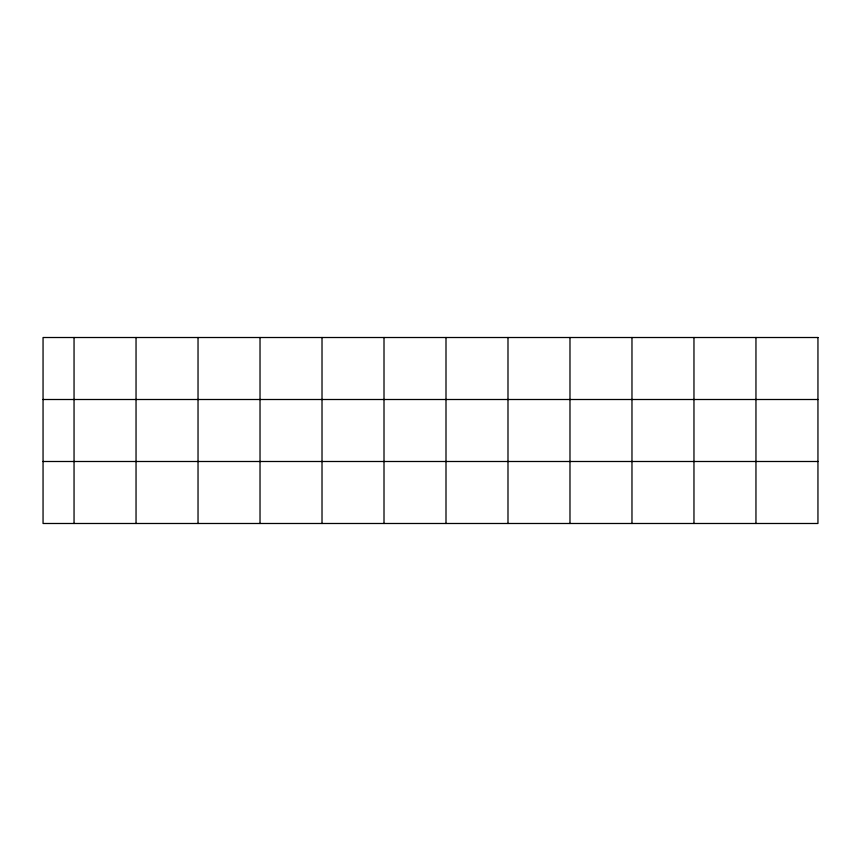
<?xml version="1.0" encoding="UTF-8"?>
<svg xmlns="http://www.w3.org/2000/svg" width="861" height="861" viewBox="0 0 861 861"><rect width="100%" height="100%" fill="white"/><g stroke="black" fill="none" stroke-linecap="round" stroke-linejoin="round"><path stroke-width="1.29" d="M43.05 399.504L817.95 399.504M43.05 461.496L817.95 461.496M755.958 337.512L755.958 523.488M693.966 337.512L693.966 523.488M631.974 337.512L631.974 523.488M569.982 337.512L569.982 523.488M507.99 337.512L507.99 523.488M445.998 337.512L445.998 523.488M384.006 337.512L384.006 523.488M322.014 337.512L322.014 523.488M260.022 337.512L260.022 523.488M198.03 337.512L198.03 523.488M136.038 337.512L136.038 523.488M74.046 337.512L74.046 523.488M817.95 337.512L43.05 337.512L43.05 523.488L817.95 523.488L817.95 337.512"/></g></svg>
